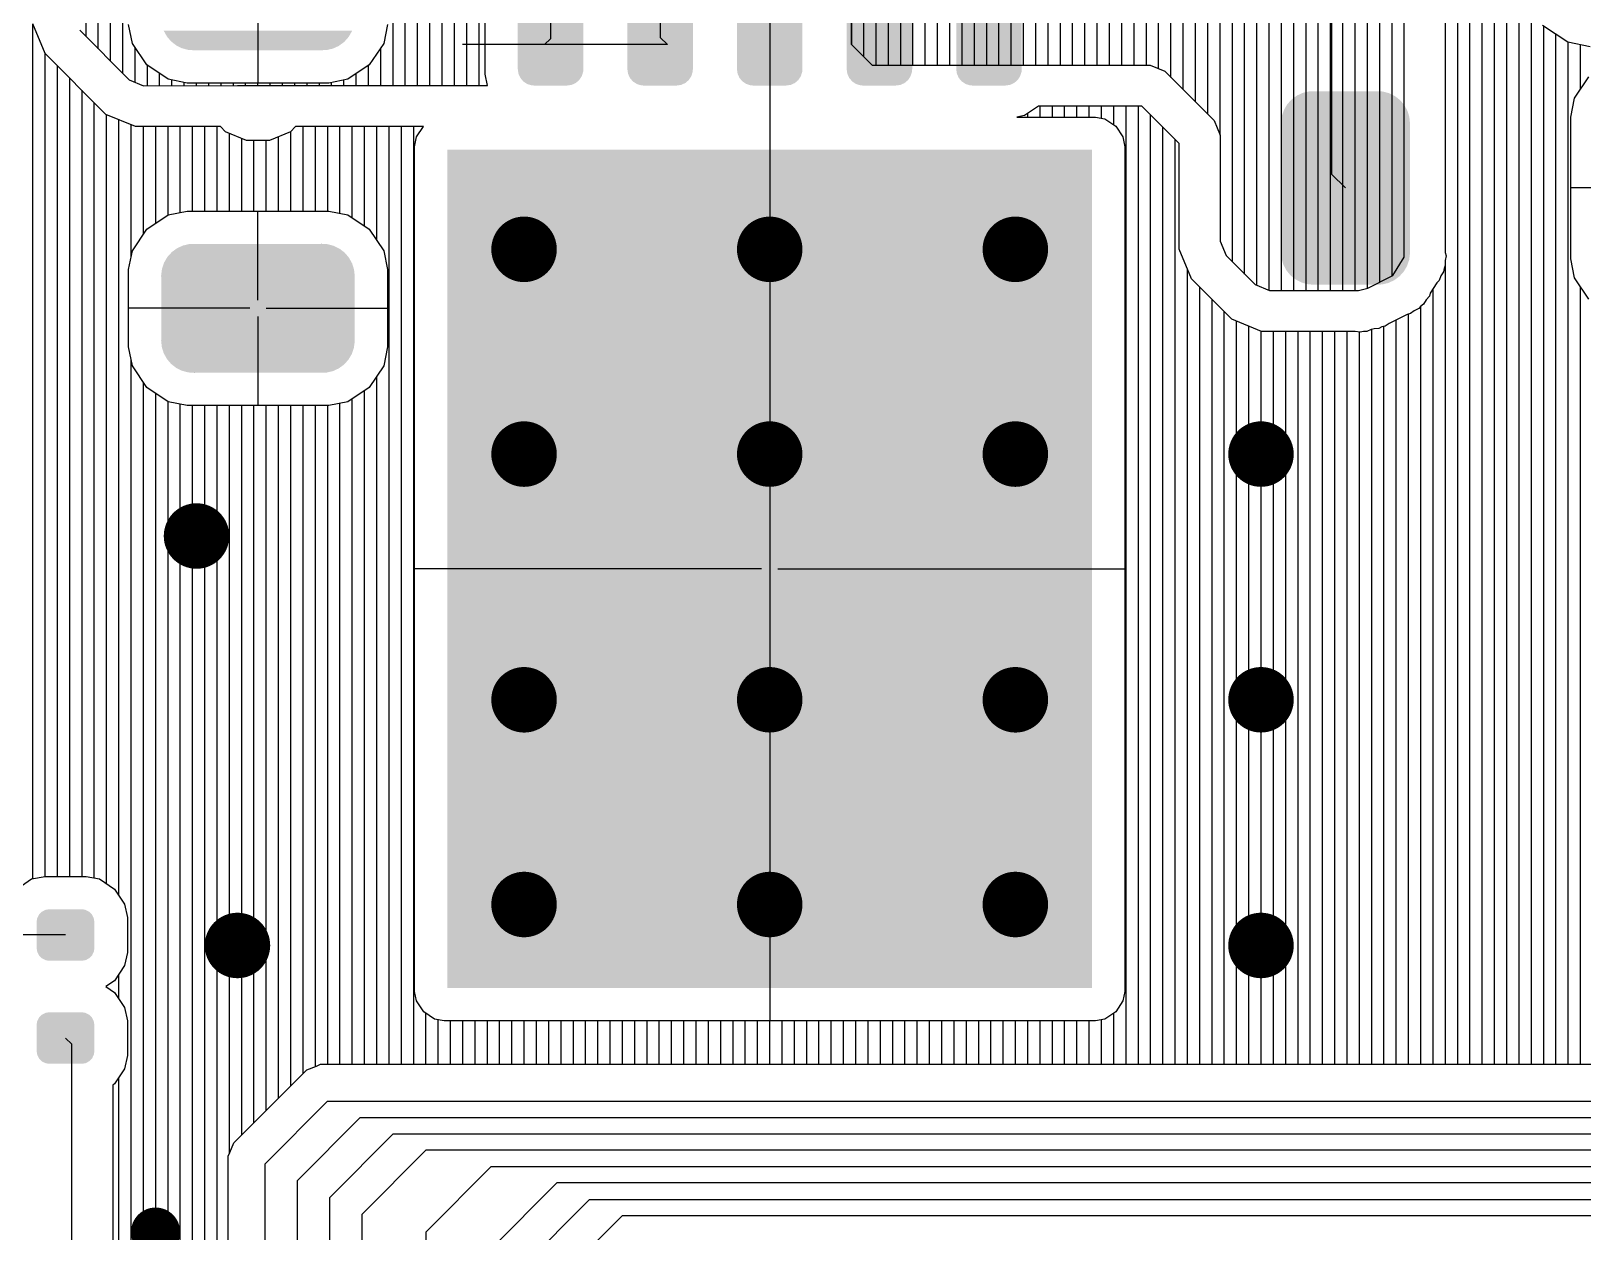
# Model space of a CAD drawing. Extents: x 295 to 953, y 10 to 290.
# Drawn here: x 553.73 to 593.44, y 152.82 to 183.55 of the extents above; entities that cross this region are included whole.
import ezdxf

# ---------------------------------------------------------------- set-up
doc = ezdxf.new("R2010")
doc.units = 0
doc.header["$LTSCALE"] = 5
doc.header["$MEASUREMENT"] = 0
doc.layers.get('0').update_dxf_attribs({"linetype": 'CONTINUOUS', "lineweight": 25})
doc.layers.add('DV-INT-A3_TOP', color=10, linetype='CONTINUOUS')

msp = doc.modelspace()

# ---------------------------------------------------------------- linework, layer by layer
for points, const_width in [([(565.924, 177.961, 1), (566.763, 177.961, 1)], 0.838), ([(572.211, 177.961, 1), (573.049, 177.961, 1)], 0.838), ([(578.497, 177.961, 1), (579.336, 177.961, 1)], 0.838), ([(565.924, 172.722, 1), (566.763, 172.722, 1)], 0.838), ([(572.211, 172.722, 1), (573.049, 172.722, 1)], 0.838), ([(578.497, 172.722, 1), (579.336, 172.722, 1)], 0.838), ([(584.784, 172.722, 1), (585.622, 172.722, 1)], 0.838), ([(557.542, 170.626, 1), (558.381, 170.626, 1)], 0.838), ([(565.924, 166.435, 1), (566.763, 166.435, 1)], 0.838), ([(572.211, 166.435, 1), (573.049, 166.435, 1)], 0.838), ([(578.497, 166.435, 1), (579.336, 166.435, 1)], 0.838), ([(584.784, 166.435, 1), (585.622, 166.435, 1)], 0.838), ([(565.924, 161.197, 1), (566.763, 161.197, 1)], 0.838), ([(572.211, 161.197, 1), (573.049, 161.197, 1)], 0.838), ([(578.497, 161.197, 1), (579.336, 161.197, 1)], 0.838), ([(558.59, 160.149, 1), (559.428, 160.149, 1)], 0.838), ([(584.784, 160.149, 1), (585.622, 160.149, 1)], 0.838), ([(556.599, 152.815, 1), (557.228, 152.815, 1)], 0.629)]:
    msp.add_lwpolyline(points, format="xyb", close=True, dxfattribs=dict(const_width=const_width))
for points in [[(566.184, 182.571), (566.184, 188.019), (567.861, 182.571), (567.861, 188.019)], [(568.988, 182.571), (568.988, 188.019), (570.664, 182.571), (570.664, 188.019)], [(571.792, 182.571), (571.792, 188.019), (573.468, 182.571), (573.468, 188.019)], [(574.6, 182.571), (574.6, 188.019), (576.276, 182.571), (576.276, 188.019)], [(577.403, 182.571), (577.403, 188.019), (579.08, 182.571), (579.08, 188.019)], [(557.135, 183.532), (557.122, 183.554), (561.934, 183.532), (561.942, 183.554)], [(557.203, 183.409), (557.135, 183.532), (561.861, 183.409), (561.934, 183.532)], [(557.219, 183.389), (557.203, 183.409), (561.849, 183.389), (561.861, 183.409)], [(557.31, 183.282), (557.219, 183.389), (561.753, 183.282), (561.849, 183.389)], [(557.331, 183.266), (557.31, 183.282), (561.738, 183.266), (561.753, 183.282)], [(557.441, 183.18), (557.331, 183.266), (561.621, 183.18), (561.738, 183.266)], [(557.467, 183.167), (557.441, 183.18), (561.604, 183.167), (561.621, 183.18)], [(557.59, 183.106), (557.467, 183.167), (561.471, 183.106), (561.604, 183.167)], [(557.621, 183.098), (557.59, 183.106), (561.453, 183.098), (561.471, 183.106)], [(557.751, 183.063), (557.621, 183.098), (561.306, 183.063), (561.453, 183.098)], [(557.81, 183.06), (557.751, 183.063), (561.292, 183.06), (561.306, 183.063)], [(557.893, 183.055), (557.81, 183.06), (561.126, 183.055), (561.292, 183.06)], [(557.917, 183.053), (557.893, 183.055), (557.917, 183.053), (557.941, 183.055)], [(566.193, 182.506), (566.184, 182.571), (567.856, 182.506), (567.861, 182.571)], [(566.201, 182.454), (566.193, 182.506), (567.84, 182.454), (567.856, 182.506)], [(566.228, 182.393), (566.201, 182.454), (567.821, 182.393), (567.84, 182.454)], [(566.25, 182.346), (566.228, 182.393), (567.79, 182.346), (567.821, 182.393)], [(566.294, 182.294), (566.25, 182.346), (567.756, 182.294), (567.79, 182.346)], [(568.997, 182.506), (568.988, 182.571), (570.659, 182.506), (570.664, 182.571)], [(569.005, 182.454), (568.997, 182.506), (570.643, 182.454), (570.659, 182.506)], [(569.032, 182.393), (569.005, 182.454), (570.625, 182.393), (570.643, 182.454)], [(569.053, 182.346), (569.032, 182.393), (570.594, 182.346), (570.625, 182.393)], [(569.098, 182.294), (569.053, 182.346), (570.56, 182.294), (570.594, 182.346)], [(571.801, 182.506), (571.792, 182.571), (573.463, 182.506), (573.468, 182.571)], [(571.808, 182.454), (571.801, 182.506), (573.447, 182.454), (573.463, 182.506)], [(571.836, 182.393), (571.808, 182.454), (573.428, 182.393), (573.447, 182.454)], [(571.857, 182.346), (571.836, 182.393), (573.398, 182.346), (573.428, 182.393)], [(571.902, 182.294), (571.857, 182.346), (573.364, 182.294), (573.398, 182.346)], [(574.609, 182.506), (574.6, 182.571), (576.271, 182.506), (576.276, 182.571)], [(574.616, 182.454), (574.609, 182.506), (576.255, 182.454), (576.271, 182.506)], [(574.644, 182.393), (574.616, 182.454), (576.236, 182.393), (576.255, 182.454)], [(574.665, 182.346), (574.644, 182.393), (576.206, 182.346), (576.236, 182.393)], [(574.71, 182.294), (574.665, 182.346), (576.172, 182.294), (576.206, 182.346)], [(577.413, 182.506), (577.403, 182.571), (579.075, 182.506), (579.08, 182.571)], [(577.42, 182.454), (577.413, 182.506), (579.059, 182.454), (579.075, 182.506)], [(577.448, 182.393), (577.42, 182.454), (579.04, 182.393), (579.059, 182.454)], [(577.469, 182.346), (577.448, 182.393), (579.01, 182.346), (579.04, 182.393)], [(577.513, 182.294), (577.469, 182.346), (578.975, 182.294), (579.01, 182.346)], [(566.326, 182.256), (566.294, 182.294), (567.712, 182.256), (567.756, 182.294)], [(566.386, 182.217), (566.326, 182.256), (567.666, 182.217), (567.712, 182.256)], [(566.425, 182.191), (566.386, 182.217), (567.609, 182.191), (567.666, 182.217)], [(566.5, 182.168), (566.425, 182.191), (567.559, 182.168), (567.609, 182.191)], [(566.538, 182.157), (566.5, 182.168), (567.477, 182.157), (567.559, 182.168)], [(566.603, 182.152), (566.538, 182.157), (567.441, 182.152), (567.477, 182.157)], [(569.13, 182.256), (569.098, 182.294), (570.516, 182.256), (570.56, 182.294)], [(569.19, 182.217), (569.13, 182.256), (570.47, 182.217), (570.516, 182.256)], [(569.229, 182.191), (569.19, 182.217), (570.413, 182.191), (570.47, 182.217)], [(569.304, 182.168), (569.229, 182.191), (570.362, 182.168), (570.413, 182.191)], [(569.342, 182.157), (569.304, 182.168), (570.281, 182.157), (570.362, 182.168)], [(569.407, 182.152), (569.342, 182.157), (570.245, 182.152), (570.281, 182.157)], [(571.934, 182.256), (571.902, 182.294), (573.319, 182.256), (573.364, 182.294)], [(571.994, 182.217), (571.934, 182.256), (573.274, 182.217), (573.319, 182.256)], [(572.033, 182.191), (571.994, 182.217), (573.217, 182.191), (573.274, 182.217)], [(572.108, 182.168), (572.033, 182.191), (573.166, 182.168), (573.217, 182.191)], [(572.146, 182.157), (572.108, 182.168), (573.084, 182.157), (573.166, 182.168)], [(572.211, 182.152), (572.146, 182.157), (573.049, 182.152), (573.084, 182.157)], [(574.742, 182.256), (574.71, 182.294), (576.127, 182.256), (576.172, 182.294)], [(574.802, 182.217), (574.742, 182.256), (576.082, 182.217), (576.127, 182.256)], [(574.841, 182.191), (574.802, 182.217), (576.025, 182.191), (576.082, 182.217)], [(574.916, 182.168), (574.841, 182.191), (575.974, 182.168), (576.025, 182.191)], [(574.954, 182.157), (574.916, 182.168), (575.892, 182.157), (575.974, 182.168)], [(575.019, 182.152), (574.954, 182.157), (575.857, 182.152), (575.892, 182.157)], [(577.546, 182.256), (577.513, 182.294), (578.931, 182.256), (578.975, 182.294)], [(577.605, 182.217), (577.546, 182.256), (578.886, 182.217), (578.931, 182.256)], [(577.645, 182.191), (577.605, 182.217), (578.829, 182.191), (578.886, 182.217)], [(577.72, 182.168), (577.645, 182.191), (578.778, 182.168), (578.829, 182.191)], [(577.758, 182.157), (577.72, 182.168), (578.696, 182.157), (578.778, 182.168)], [(577.823, 182.152), (577.758, 182.157), (578.661, 182.152), (578.696, 182.157)], [(586.12, 181.894), (586.253, 181.956), (588.606, 181.894), (588.483, 181.956)], [(586.253, 181.956), (586.271, 181.964), (588.483, 181.956), (588.452, 181.964)], [(586.271, 181.964), (586.418, 181.999), (588.452, 181.964), (588.322, 181.999)], [(586.418, 181.999), (586.433, 182.002), (588.322, 181.999), (588.263, 182.002)], [(586.433, 182.002), (586.599, 182.007), (588.263, 182.002), (588.18, 182.007)], [(588.132, 182.007), (588.156, 182.008), (588.18, 182.007), (588.156, 182.008)], [(585.736, 181.372), (585.783, 181.507), (588.993, 181.372), (588.951, 181.507)], [(585.783, 181.507), (585.79, 181.529), (588.951, 181.507), (588.938, 181.529)], [(585.79, 181.529), (585.863, 181.653), (588.938, 181.529), (588.87, 181.653)], [(585.863, 181.653), (585.875, 181.673), (588.87, 181.653), (588.854, 181.673)], [(585.875, 181.673), (585.971, 181.779), (588.854, 181.673), (588.763, 181.779)], [(585.971, 181.779), (585.986, 181.796), (588.763, 181.779), (588.741, 181.796)], [(585.986, 181.796), (586.103, 181.882), (588.741, 181.796), (588.632, 181.882)], [(586.103, 181.882), (586.12, 181.894), (588.632, 181.882), (588.606, 181.894)], [(585.714, 181.183), (585.715, 181.208), (589.017, 181.183), (589.014, 181.208)], [(585.716, 181.125), (585.714, 181.183), (589.015, 181.125), (589.017, 181.183)], [(585.715, 181.208), (585.733, 181.349), (589.014, 181.208), (589, 181.349)], [(585.716, 177.94), (585.716, 181.125), (589.015, 177.94), (589.015, 181.125)], [(585.733, 181.349), (585.736, 181.372), (589, 181.349), (588.993, 181.372)], [(564.38, 180.509), (580.88, 180.509), (564.38, 159.059), (580.88, 159.059)], [(557.328, 177.89), (557.445, 177.976), (561.735, 177.89), (561.625, 177.976)], [(557.445, 177.976), (557.462, 177.988), (561.625, 177.976), (561.6, 177.988)], [(557.462, 177.988), (557.595, 178.05), (561.6, 177.988), (561.476, 178.05)], [(557.595, 178.05), (557.613, 178.058), (561.476, 178.05), (561.445, 178.058)], [(557.613, 178.058), (557.76, 178.093), (561.445, 178.058), (561.316, 178.093)], [(557.76, 178.093), (557.775, 178.096), (561.316, 178.093), (561.256, 178.096)], [(557.775, 178.096), (557.941, 178.101), (561.256, 178.096), (561.173, 178.101)], [(561.126, 178.101), (561.15, 178.102), (561.173, 178.101), (561.15, 178.102)], [(585.714, 177.881), (585.716, 177.939), (589.017, 177.881), (589.015, 177.939)], [(585.716, 177.939), (585.716, 177.94), (589.015, 177.939), (589.015, 177.94)], [(557.078, 177.466), (557.125, 177.601), (561.986, 177.466), (561.944, 177.601)], [(557.125, 177.601), (557.132, 177.623), (561.944, 177.601), (561.932, 177.623)], [(557.132, 177.623), (557.205, 177.747), (561.932, 177.623), (561.863, 177.747)], [(557.205, 177.747), (557.217, 177.767), (561.863, 177.747), (561.847, 177.767)], [(557.217, 177.767), (557.313, 177.873), (561.847, 177.767), (561.756, 177.873)], [(557.313, 177.873), (557.328, 177.89), (561.756, 177.873), (561.735, 177.89)], [(585.717, 177.857), (585.714, 177.881), (589.016, 177.857), (589.017, 177.881)], [(585.731, 177.716), (585.717, 177.857), (588.998, 177.716), (589.016, 177.857)], [(585.738, 177.692), (585.731, 177.716), (588.995, 177.692), (588.998, 177.716)], [(585.78, 177.557), (585.738, 177.692), (588.948, 177.557), (588.995, 177.692)], [(585.793, 177.535), (585.78, 177.557), (588.941, 177.535), (588.948, 177.557)], [(585.861, 177.411), (585.793, 177.535), (588.868, 177.411), (588.941, 177.535)], [(557.056, 177.277), (557.057, 177.302), (562.01, 177.277), (562.008, 177.302)], [(557.058, 177.219), (557.056, 177.277), (562.008, 177.219), (562.01, 177.277)], [(557.057, 177.302), (557.075, 177.443), (562.008, 177.302), (561.993, 177.443)], [(557.058, 175.685), (557.058, 177.219), (562.008, 175.685), (562.008, 177.219)], [(557.075, 177.443), (557.078, 177.466), (561.993, 177.443), (561.986, 177.466)], [(585.877, 177.392), (585.861, 177.411), (588.856, 177.392), (588.868, 177.411)], [(585.968, 177.285), (585.877, 177.392), (588.76, 177.285), (588.856, 177.392)], [(585.99, 177.269), (585.968, 177.285), (588.745, 177.269), (588.76, 177.285)], [(586.099, 177.183), (585.99, 177.269), (588.628, 177.183), (588.745, 177.269)], [(586.125, 177.17), (586.099, 177.183), (588.611, 177.17), (588.628, 177.183)], [(586.248, 177.109), (586.125, 177.17), (588.478, 177.109), (588.611, 177.17)], [(586.279, 177.1), (586.248, 177.109), (588.46, 177.1), (588.478, 177.109)], [(586.409, 177.066), (586.279, 177.1), (588.313, 177.066), (588.46, 177.1)], [(586.468, 177.062), (586.409, 177.066), (588.298, 177.062), (588.313, 177.066)], [(586.551, 177.057), (586.468, 177.062), (588.132, 177.057), (588.298, 177.062)], [(586.575, 177.056), (586.551, 177.057), (586.575, 177.056), (586.599, 177.057)], [(557.056, 175.626), (557.058, 175.685), (562.01, 175.626), (562.008, 175.685)], [(557.059, 175.602), (557.056, 175.626), (562.01, 175.602), (562.01, 175.626)], [(557.073, 175.461), (557.059, 175.602), (561.991, 175.461), (562.01, 175.602)], [(557.08, 175.437), (557.073, 175.461), (561.988, 175.437), (561.991, 175.461)], [(557.122, 175.302), (557.08, 175.437), (561.942, 175.302), (561.988, 175.437)], [(557.135, 175.28), (557.122, 175.302), (561.934, 175.28), (561.942, 175.302)], [(557.203, 175.157), (557.135, 175.28), (561.861, 175.157), (561.934, 175.28)], [(557.219, 175.137), (557.203, 175.157), (561.849, 175.137), (561.861, 175.157)], [(557.31, 175.03), (557.219, 175.137), (561.753, 175.03), (561.849, 175.137)], [(557.331, 175.014), (557.31, 175.03), (561.738, 175.014), (561.753, 175.03)], [(557.441, 174.928), (557.331, 175.014), (561.621, 174.928), (561.738, 175.014)], [(557.467, 174.915), (557.441, 174.928), (561.604, 174.915), (561.621, 174.928)], [(557.59, 174.854), (557.467, 174.915), (561.471, 174.854), (561.604, 174.915)], [(557.621, 174.846), (557.59, 174.854), (561.453, 174.846), (561.471, 174.854)], [(557.751, 174.811), (557.621, 174.846), (561.306, 174.811), (561.453, 174.846)], [(557.81, 174.808), (557.751, 174.811), (561.292, 174.808), (561.306, 174.811)], [(557.893, 174.803), (557.81, 174.808), (561.126, 174.803), (561.292, 174.808)], [(557.917, 174.801), (557.893, 174.803), (557.917, 174.801), (557.941, 174.803)], [(553.882, 160.841), (553.887, 160.851), (555.333, 160.841), (555.332, 160.851)], [(553.887, 160.851), (553.927, 160.935), (555.332, 160.851), (555.288, 160.935)], [(553.927, 160.935), (553.936, 160.944), (555.288, 160.935), (555.283, 160.944)], [(553.936, 160.944), (554, 161.011), (555.283, 160.944), (555.215, 161.011)], [(554, 161.011), (554.012, 161.017), (555.215, 161.011), (555.208, 161.017)], [(554.012, 161.017), (554.093, 161.06), (555.208, 161.017), (555.121, 161.06)], [(554.093, 161.06), (554.113, 161.063), (555.121, 161.06), (555.114, 161.063)], [(554.113, 161.063), (554.196, 161.077), (555.114, 161.063), (555.021, 161.077)], [(553.867, 160.086), (553.867, 160.748), (555.35, 160.086), (555.35, 160.748)], [(553.869, 160.748), (553.882, 160.841), (555.348, 160.748), (555.333, 160.841)], [(553.884, 159.993), (553.869, 160.086), (555.335, 159.993), (555.348, 160.086)], [(553.886, 159.983), (553.884, 159.993), (555.33, 159.983), (555.335, 159.993)], [(553.929, 159.899), (553.886, 159.983), (555.29, 159.899), (555.33, 159.983)], [(553.934, 159.89), (553.929, 159.899), (555.281, 159.89), (555.29, 159.899)], [(554.002, 159.823), (553.934, 159.89), (555.217, 159.823), (555.281, 159.89)], [(554.009, 159.817), (554.002, 159.823), (555.205, 159.817), (555.217, 159.823)], [(554.096, 159.774), (554.009, 159.817), (555.125, 159.774), (555.205, 159.817)], [(554.103, 159.771), (554.096, 159.774), (555.105, 159.771), (555.125, 159.774)], [(554.196, 159.757), (554.103, 159.771), (555.021, 159.757), (555.105, 159.771)], [(553.867, 157.45), (553.867, 158.112), (555.35, 157.45), (555.35, 158.112)], [(553.869, 158.112), (553.882, 158.205), (555.348, 158.112), (555.333, 158.205)], [(553.882, 158.205), (553.887, 158.215), (555.333, 158.205), (555.332, 158.215)], [(553.887, 158.215), (553.927, 158.299), (555.332, 158.215), (555.288, 158.299)], [(553.927, 158.299), (553.936, 158.308), (555.288, 158.299), (555.283, 158.308)], [(553.936, 158.308), (554, 158.375), (555.283, 158.308), (555.215, 158.375)], [(554, 158.375), (554.012, 158.381), (555.215, 158.375), (555.208, 158.381)], [(554.012, 158.381), (554.093, 158.424), (555.208, 158.381), (555.121, 158.424)], [(554.093, 158.424), (554.113, 158.427), (555.121, 158.424), (555.114, 158.427)], [(554.113, 158.427), (554.196, 158.441), (555.114, 158.427), (555.021, 158.441)], [(553.884, 157.357), (553.869, 157.45), (555.335, 157.357), (555.348, 157.45)], [(553.886, 157.346), (553.884, 157.357), (555.33, 157.346), (555.335, 157.357)], [(553.929, 157.263), (553.886, 157.346), (555.29, 157.263), (555.33, 157.346)], [(553.934, 157.254), (553.929, 157.263), (555.281, 157.254), (555.29, 157.263)], [(554.002, 157.187), (553.934, 157.254), (555.217, 157.187), (555.281, 157.254)], [(554.009, 157.181), (554.002, 157.187), (555.205, 157.181), (555.217, 157.187)], [(554.096, 157.138), (554.009, 157.181), (555.125, 157.138), (555.205, 157.181)], [(554.103, 157.135), (554.096, 157.138), (555.105, 157.135), (555.125, 157.138)], [(554.196, 157.121), (554.103, 157.135), (555.021, 157.121), (555.105, 157.135)]]:
    msp.add_solid(points)
at = {"layer": 'DV-INT-A3_TOP', "color": 7}
for p, q in [((590.236, 157.11), (590.236, 197.553)), ((590.551, 157.11), (590.551, 197.553)), ((590.865, 157.11), (590.865, 197.553)), ((591.179, 157.11), (591.179, 197.553)), ((591.494, 157.11), (591.494, 197.553)), ((591.808, 157.11), (591.808, 197.553)), ((562.991, 182.152), (562.991, 196.82)), ((563.305, 182.152), (563.305, 196.82)), ((563.619, 182.152), (563.619, 196.82)), ((563.934, 182.152), (563.934, 196.82)), ((564.248, 182.152), (564.248, 196.82)), ((564.562, 182.152), (564.562, 196.82)), ((564.877, 182.152), (564.877, 196.82)), ((565.191, 182.152), (565.191, 196.82)), ((576.297, 182.675), (576.297, 196.728)), ((576.611, 182.675), (576.611, 196.82)), ((576.926, 182.675), (576.926, 196.82)), ((577.24, 182.675), (577.24, 196.82)), ((577.554, 182.675), (577.554, 196.82)), ((577.869, 182.675), (577.869, 196.82)), ((578.183, 182.675), (578.183, 196.82)), ((578.497, 182.675), (578.497, 196.82)), ((578.812, 182.675), (578.812, 196.82)), ((579.126, 182.675), (579.126, 196.82)), ((579.44, 182.675), (579.44, 196.82)), ((579.755, 182.675), (579.755, 196.82)), ((580.069, 182.675), (580.069, 196.82)), ((580.383, 182.675), (580.383, 196.82)), ((580.698, 182.675), (580.698, 196.82)), ((581.012, 182.675), (581.012, 196.82)), ((581.326, 182.675), (581.326, 196.82)), ((581.641, 182.675), (581.641, 196.82)), ((581.955, 182.675), (581.955, 196.82)), ((582.269, 182.675), (582.269, 196.82)), ((582.584, 182.583), (582.584, 196.82)), ((582.898, 182.361), (582.898, 196.82)), ((583.212, 182.047), (583.212, 196.82)), ((583.527, 181.732), (583.527, 196.82)), ((583.841, 181.418), (583.841, 196.82)), ((584.155, 180.886), (584.155, 196.82)), ((584.47, 177.642), (584.47, 196.82)), ((584.784, 177.328), (584.784, 196.82)), ((585.098, 177.043), (585.098, 196.82)), ((585.412, 176.913), (585.412, 196.82)), ((585.727, 176.909), (585.727, 196.82)), ((586.041, 176.909), (586.041, 196.82)), ((586.355, 176.909), (586.355, 196.82)), ((586.67, 176.909), (586.67, 196.82)), ((586.984, 176.909), (586.984, 196.82)), ((587.298, 176.909), (587.298, 196.82)), ((587.613, 176.909), (587.613, 196.816)), ((587.927, 176.963), (587.927, 196.686)), ((556.075, 182.462), (556.075, 196.506)), ((575.983, 182.675), (575.983, 196.506)), ((588.241, 177.118), (588.241, 196.401)), ((555.447, 183.09), (555.447, 195.877)), ((555.761, 182.776), (555.761, 196.191)), ((575.354, 182.675), (575.354, 195.877)), ((575.668, 182.675), (575.668, 196.191)), ((588.556, 177.277), (588.556, 196.087)), ((555.133, 183.405), (555.133, 195.563)), ((575.04, 182.885), (575.04, 195.563)), ((588.87, 177.759), (588.87, 195.554)), ((574.725, 183.199), (574.725, 195.031)), ((574.725, 195.031), (574.725, 183.199)), ((587.009, 190.01), (587.009, 179.888)), ((565.346, 182.445), (565.346, 188.141)), ((567.022, 185.295), (567.022, 183.35)), ((569.826, 185.295), (569.826, 183.384)), ((572.63, 185.295), (572.63, 177.961)), ((559.533, 184.075), (559.533, 182.214)), ((589.918, 184.276), (589.918, 177.881)), ((589.922, 177.881), (589.922, 184.276)), ((592.122, 157.11), (592.122, 184.121)), ((554.085, 182.973), (553.77, 183.732)), ((553.775, 161.855), (553.775, 183.732)), ((554.973, 183.568), (556.239, 182.302)), ((556.319, 183.229), (556.222, 183.715)), ((562.848, 183.715), (562.752, 183.229)), ((593.053, 183.262), (592.407, 183.69)), ((592.437, 157.11), (592.437, 183.673)), ((556.687, 182.68), (556.319, 183.229)), ((556.39, 182.24), (556.39, 183.12)), ((562.752, 183.229), (562.383, 182.68)), ((562.676, 182.152), (562.676, 183.12)), ((566.867, 183.199), (564.772, 183.199)), ((567.022, 183.35), (566.867, 183.199)), ((570.011, 183.199), (566.867, 183.199)), ((569.826, 183.384), (570.011, 183.199)), ((574.725, 183.199), (575.249, 182.675)), ((592.751, 157.11), (592.751, 183.463)), ((593.623, 183.145), (593.053, 183.262)), ((593.065, 157.11), (593.065, 183.258)), ((593.38, 182.059), (593.38, 183.195)), ((555.644, 181.414), (554.085, 182.973)), ((554.089, 161.917), (554.089, 182.973)), ((554.403, 161.917), (554.403, 182.659)), ((554.718, 161.917), (554.718, 182.344)), ((556.239, 182.302), (556.608, 182.147)), ((557.236, 182.311), (556.687, 182.68)), ((556.704, 182.147), (556.704, 182.667)), ((557.018, 182.147), (557.018, 182.453)), ((557.723, 182.214), (557.236, 182.311)), ((561.834, 182.311), (561.348, 182.214)), ((562.383, 182.68), (561.834, 182.311)), ((562.048, 182.152), (562.048, 182.453)), ((562.362, 182.152), (562.362, 182.667)), ((565.405, 182.152), (565.346, 182.445)), ((575.249, 182.675), (582.37, 182.675)), ((582.37, 182.675), (582.739, 182.52)), ((582.739, 182.52), (584.004, 181.255)), ((593.225, 181.829), (593.593, 182.378)), ((555.032, 161.917), (555.032, 182.03)), ((556.608, 182.147), (559.009, 182.152)), ((557.333, 182.147), (557.333, 182.29)), ((557.647, 182.147), (557.647, 182.227)), ((561.348, 182.214), (557.723, 182.214)), ((557.961, 182.147), (557.961, 182.214)), ((558.276, 182.147), (558.276, 182.214)), ((558.59, 182.147), (558.59, 182.214)), ((558.904, 182.147), (558.904, 182.214)), ((559.009, 182.152), (565.405, 182.152)), ((559.219, 182.152), (559.219, 182.214)), ((559.533, 182.152), (559.533, 182.214)), ((559.847, 182.152), (559.847, 182.214)), ((560.162, 182.152), (560.162, 182.214)), ((560.476, 182.152), (560.476, 182.214)), ((560.79, 182.152), (560.79, 182.214)), ((561.105, 182.152), (561.105, 182.214)), ((561.419, 182.152), (561.419, 182.227)), ((561.733, 182.152), (561.733, 182.29)), ((555.346, 161.876), (555.346, 181.716)), ((579.512, 181.628), (579.151, 181.385)), ((582.152, 181.628), (579.512, 181.628)), ((579.549, 181.347), (579.549, 181.628)), ((579.864, 181.347), (579.864, 181.628)), ((580.178, 181.347), (580.178, 181.628)), ((580.492, 181.347), (580.492, 181.628)), ((580.807, 181.347), (580.807, 181.628)), ((581.121, 181.313), (581.121, 181.628)), ((581.435, 181.146), (581.435, 181.628)), ((581.75, 157.11), (581.75, 181.628)), ((582.064, 157.11), (582.064, 181.628)), ((583.107, 180.668), (582.152, 181.628)), ((593.128, 181.343), (593.225, 181.829)), ((556.402, 181.1), (555.644, 181.414)), ((555.661, 161.729), (555.661, 181.41)), ((555.975, 161.431), (555.975, 181.28)), ((556.289, 177.768), (556.289, 181.15)), ((579.151, 181.385), (578.958, 181.347)), ((578.958, 181.347), (580.966, 181.347)), ((579.235, 181.347), (579.235, 181.439)), ((580.966, 181.347), (581.209, 181.297)), ((581.209, 181.297), (581.486, 181.112)), ((581.486, 181.112), (581.67, 180.836)), ((582.378, 157.11), (582.378, 181.401)), ((584.004, 181.255), (584.155, 180.886)), ((593.128, 177.717), (593.128, 181.343)), ((558.573, 181.1), (556.402, 181.1)), ((556.604, 178.35), (556.604, 181.1)), ((556.918, 178.631), (556.918, 181.1)), ((557.232, 178.841), (557.232, 181.1)), ((557.547, 178.908), (557.547, 181.1)), ((557.861, 178.941), (557.861, 181.1)), ((558.175, 178.941), (558.175, 181.1)), ((558.49, 178.941), (558.49, 181.1)), ((558.703, 180.97), (558.573, 181.1)), ((559.244, 180.748), (558.703, 180.97)), ((558.804, 178.941), (558.804, 180.932)), ((559.118, 178.941), (559.118, 180.802)), ((559.826, 180.748), (559.244, 180.748)), ((559.432, 178.941), (559.432, 180.748)), ((559.747, 178.941), (559.747, 180.748)), ((560.367, 180.97), (559.826, 180.748)), ((560.061, 178.941), (560.061, 180.844)), ((560.497, 181.1), (560.367, 180.97)), ((560.375, 178.941), (560.375, 180.978)), ((563.77, 181.1), (560.497, 181.1)), ((560.69, 178.941), (560.69, 181.1)), ((561.004, 178.941), (561.004, 181.1)), ((561.318, 178.941), (561.318, 181.1)), ((561.633, 178.887), (561.633, 181.1)), ((561.947, 178.769), (561.947, 181.1)), ((562.261, 178.56), (562.261, 181.1)), ((562.576, 178.195), (562.576, 181.1)), ((562.89, 157.11), (562.89, 181.1)), ((563.204, 157.11), (563.204, 181.1)), ((563.519, 157.11), (563.519, 181.1)), ((563.544, 180.588), (563.594, 180.836)), ((563.594, 180.836), (563.77, 181.1)), ((581.67, 180.836), (581.72, 180.588)), ((582.693, 157.11), (582.693, 181.087)), ((583.007, 157.11), (583.007, 180.773)), ((584.155, 180.886), (584.155, 178.174)), ((563.544, 158.975), (563.544, 180.588)), ((581.72, 180.588), (581.72, 158.975)), ((583.107, 177.969), (583.107, 180.668)), ((587.009, 179.888), (587.366, 179.532)), ((595.408, 179.532), (593.128, 179.532)), ((556.687, 178.476), (557.236, 178.845)), ((557.236, 178.845), (557.723, 178.941)), ((557.723, 178.941), (561.348, 178.941)), ((559.533, 176.661), (559.533, 178.941)), ((561.348, 178.941), (561.834, 178.845)), ((561.834, 178.845), (562.383, 178.476)), ((556.319, 177.927), (556.687, 178.476)), ((562.383, 178.476), (562.752, 177.927)), ((572.63, 177.961), (572.63, 175.865)), ((583.422, 177.21), (583.107, 177.969)), ((584.155, 178.174), (584.31, 177.806)), ((556.222, 177.441), (556.319, 177.927)), ((562.752, 177.927), (562.848, 177.441)), ((584.31, 177.806), (585.052, 177.064)), ((588.581, 177.29), (588.87, 177.759)), ((589.918, 177.55), (589.888, 177.47)), ((589.918, 177.881), (589.939, 177.797)), ((589.939, 177.797), (589.918, 177.676)), ((589.918, 177.676), (589.918, 177.55)), ((589.922, 157.11), (589.922, 177.676)), ((593.225, 177.231), (593.128, 177.717)), ((556.222, 175.463), (556.222, 177.441)), ((562.848, 177.441), (562.848, 175.463)), ((583.321, 157.11), (583.321, 177.462)), ((584.457, 176.175), (583.422, 177.21)), ((587.935, 176.967), (588.581, 177.29)), ((589.759, 177.164), (589.7, 177.106)), ((589.809, 177.282), (589.759, 177.164)), ((589.872, 177.386), (589.809, 177.282)), ((589.888, 177.47), (589.872, 177.386)), ((593.593, 176.682), (593.225, 177.231)), ((583.636, 157.11), (583.636, 177.001)), ((585.052, 177.064), (585.421, 176.909)), ((585.421, 176.909), (587.701, 176.909)), ((587.701, 176.909), (587.935, 176.967)), ((589.511, 176.762), (589.432, 176.666)), ((589.536, 176.842), (589.511, 176.762)), ((589.7, 177.106), (589.536, 176.842)), ((589.608, 157.11), (589.608, 176.951)), ((593.38, 157.11), (593.38, 177.001)), ((559.324, 176.452), (556.222, 176.452)), ((559.743, 176.452), (562.848, 176.452)), ((583.95, 157.11), (583.95, 176.687)), ((584.264, 157.11), (584.264, 176.372)), ((589.126, 176.389), (589.025, 176.318)), ((589.239, 176.448), (589.126, 176.389)), ((589.293, 176.51), (589.239, 176.448)), ((589.365, 176.561), (589.293, 176.51)), ((589.293, 157.11), (589.293, 176.506)), ((589.432, 176.666), (589.365, 176.561)), ((559.533, 176.242), (559.533, 173.967)), ((585.216, 175.861), (584.457, 176.175)), ((584.578, 157.11), (584.578, 176.125)), ((584.893, 157.11), (584.893, 175.995)), ((588.296, 175.974), (588.216, 175.936)), ((588.38, 175.995), (588.296, 175.974)), ((588.35, 157.11), (588.35, 175.987)), ((588.48, 176.066), (588.38, 175.995)), ((588.941, 176.297), (588.48, 176.066)), ((588.665, 157.11), (588.665, 176.158)), ((589.025, 176.318), (588.941, 176.297)), ((588.979, 157.11), (588.979, 176.305)), ((572.63, 175.865), (572.63, 172.722)), ((585.207, 157.11), (585.207, 175.865)), ((587.617, 175.861), (585.216, 175.861)), ((585.521, 157.11), (585.521, 175.861)), ((585.836, 157.11), (585.836, 175.861)), ((586.15, 157.11), (586.15, 175.861)), ((586.464, 157.11), (586.464, 175.861)), ((586.779, 157.11), (586.779, 175.861)), ((587.093, 157.11), (587.093, 175.861)), ((587.407, 157.11), (587.407, 175.861)), ((587.739, 175.844), (587.617, 175.861)), ((587.722, 157.11), (587.722, 175.848)), ((587.822, 175.861), (587.739, 175.844)), ((587.91, 175.861), (587.822, 175.861)), ((588.023, 175.911), (587.91, 175.861)), ((588.095, 175.928), (588.023, 175.911)), ((588.036, 157.11), (588.036, 175.911)), ((588.216, 175.936), (588.095, 175.928)), ((556.319, 174.981), (556.222, 175.463)), ((562.848, 175.463), (562.752, 174.981)), ((556.289, 149.68), (556.289, 175.136)), ((556.687, 174.428), (556.319, 174.981)), ((562.752, 174.981), (562.383, 174.428)), ((556.604, 149.68), (556.604, 174.553)), ((557.236, 174.063), (556.687, 174.428)), ((562.383, 174.428), (561.834, 174.063)), ((562.576, 157.11), (562.576, 174.713)), ((556.918, 149.65), (556.918, 174.277)), ((557.232, 149.68), (557.232, 174.067)), ((557.723, 173.967), (557.236, 174.063)), ((557.547, 149.659), (557.547, 174)), ((561.348, 173.967), (557.723, 173.967)), ((557.861, 149.676), (557.861, 173.967)), ((558.175, 149.68), (558.175, 173.967)), ((558.49, 149.638), (558.49, 173.967)), ((558.804, 154.818), (558.804, 173.967)), ((559.118, 155.3), (559.118, 173.967)), ((559.432, 155.614), (559.432, 173.967)), ((559.747, 155.928), (559.747, 173.967)), ((560.061, 156.243), (560.061, 173.967)), ((560.375, 156.557), (560.375, 173.967)), ((560.69, 156.871), (560.69, 173.967)), ((561.004, 157.056), (561.004, 173.967)), ((561.318, 157.11), (561.318, 173.967)), ((561.834, 174.063), (561.348, 173.967)), ((561.633, 157.11), (561.633, 174.021)), ((561.947, 157.11), (561.947, 174.134)), ((562.261, 157.11), (562.261, 174.344)), ((572.63, 172.722), (572.63, 169.784)), ((572.42, 169.784), (563.544, 169.784)), ((572.63, 169.784), (572.63, 166.435)), ((572.839, 169.784), (581.72, 169.784)), ((572.63, 169.574), (572.63, 158.221)), ((572.63, 166.435), (572.63, 162.244)), ((572.63, 162.244), (572.63, 161.197)), ((553.481, 161.674), (553.741, 161.85)), ((553.741, 161.85), (554.085, 161.917)), ((554.085, 161.917), (555.137, 161.917)), ((555.137, 161.917), (555.48, 161.85)), ((555.48, 161.85), (555.866, 161.591)), ((555.866, 161.591), (556.122, 161.205)), ((556.122, 161.205), (556.193, 160.865)), ((556.193, 160.865), (556.193, 159.973)), ((554.609, 160.417), (550.778, 160.417)), ((556.193, 159.973), (556.122, 159.633)), ((556.122, 159.633), (555.866, 159.248)), ((555.975, 158.791), (555.975, 159.407)), ((555.866, 159.248), (555.644, 159.101)), ((555.644, 159.101), (555.866, 158.95)), ((555.661, 159.088), (555.661, 159.109)), ((555.866, 158.95), (556.122, 158.565)), ((563.594, 158.732), (563.544, 158.975)), ((581.72, 158.975), (581.67, 158.732)), ((556.122, 158.565), (556.193, 158.225)), ((563.779, 158.451), (563.594, 158.732)), ((581.67, 158.732), (581.486, 158.451)), ((556.193, 158.225), (556.193, 157.332)), ((564.055, 158.267), (563.779, 158.451)), ((563.833, 157.11), (563.833, 158.418)), ((564.298, 158.221), (564.055, 158.267)), ((564.147, 157.11), (564.147, 158.25)), ((580.966, 158.221), (564.298, 158.221)), ((564.462, 157.11), (564.462, 158.221)), ((564.776, 157.11), (564.776, 158.221)), ((565.09, 157.11), (565.09, 158.221)), ((565.405, 157.11), (565.405, 158.221)), ((565.719, 157.11), (565.719, 158.221)), ((566.033, 157.11), (566.033, 158.221)), ((566.348, 157.11), (566.348, 158.221)), ((566.662, 157.11), (566.662, 158.221)), ((566.976, 157.11), (566.976, 158.221)), ((567.291, 157.11), (567.291, 158.221)), ((567.605, 157.11), (567.605, 158.221)), ((567.919, 157.11), (567.919, 158.221)), ((568.234, 157.11), (568.234, 158.221)), ((568.548, 157.11), (568.548, 158.221)), ((568.862, 157.11), (568.862, 158.221)), ((569.177, 157.11), (569.177, 158.221)), ((569.491, 157.11), (569.491, 158.221)), ((569.805, 157.11), (569.805, 158.221)), ((570.12, 157.11), (570.12, 158.221)), ((570.434, 157.11), (570.434, 158.221)), ((570.748, 157.11), (570.748, 158.221)), ((571.063, 157.11), (571.063, 158.221)), ((571.377, 157.11), (571.377, 158.221)), ((571.691, 157.11), (571.691, 158.221)), ((572.005, 157.11), (572.005, 158.221)), ((572.32, 157.11), (572.32, 158.221)), ((572.634, 157.11), (572.634, 158.221)), ((572.948, 157.11), (572.948, 158.221)), ((573.263, 157.11), (573.263, 158.221)), ((573.577, 157.11), (573.577, 158.221)), ((573.891, 157.11), (573.891, 158.221)), ((574.206, 157.11), (574.206, 158.221)), ((574.52, 157.11), (574.52, 158.221)), ((574.834, 157.11), (574.834, 158.221)), ((575.149, 157.11), (575.149, 158.221)), ((575.463, 157.11), (575.463, 158.221)), ((575.777, 157.11), (575.777, 158.221)), ((576.092, 157.11), (576.092, 158.221)), ((576.406, 157.11), (576.406, 158.221)), ((576.72, 157.11), (576.72, 158.221)), ((577.035, 157.11), (577.035, 158.221)), ((577.349, 157.11), (577.349, 158.221)), ((577.663, 157.11), (577.663, 158.221)), ((577.978, 157.11), (577.978, 158.221)), ((578.292, 157.11), (578.292, 158.221)), ((578.606, 157.11), (578.606, 158.221)), ((578.921, 157.11), (578.921, 158.221)), ((579.235, 157.11), (579.235, 158.221)), ((579.549, 157.11), (579.549, 158.221)), ((579.864, 157.11), (579.864, 158.221)), ((580.178, 157.11), (580.178, 158.221)), ((580.492, 157.11), (580.492, 158.221)), ((580.807, 157.11), (580.807, 158.221)), ((581.209, 158.267), (580.966, 158.221)), ((581.121, 157.11), (581.121, 158.25)), ((581.486, 158.451), (581.209, 158.267)), ((581.435, 157.11), (581.435, 158.418)), ((554.768, 157.622), (554.609, 157.781)), ((554.768, 147.584), (554.768, 157.622)), ((556.193, 157.332), (556.122, 156.993)), ((556.122, 156.993), (555.866, 156.607)), ((558.917, 155.099), (560.782, 156.964)), ((560.782, 156.964), (561.029, 157.064)), ((561.029, 157.064), (561.13, 157.11)), ((561.13, 157.11), (597.805, 157.11)), ((555.866, 156.607), (555.816, 156.574)), ((555.816, 156.574), (555.816, 149.671)), ((555.975, 149.642), (555.975, 156.767)), ((559.717, 154.566), (561.314, 156.167)), ((561.314, 156.167), (598.195, 156.167)), ((560.543, 154.135), (562.152, 155.748)), ((562.152, 155.748), (598.614, 155.748)), ((561.369, 153.703), (562.991, 155.329)), ((562.991, 155.329), (599.033, 155.329)), ((558.816, 154.856), (558.917, 155.099)), ((563.829, 154.91), (562.19, 153.267)), ((599.452, 154.91), (563.829, 154.91)), ((558.775, 154.755), (558.816, 154.856)), ((558.775, 149.68), (558.775, 154.755)), ((559.717, 147.584), (559.717, 154.566)), ((560.543, 147.584), (560.543, 154.135)), ((563.841, 152.823), (565.505, 154.491)), ((565.505, 154.491), (599.871, 154.491)), ((561.369, 147.584), (561.369, 153.703)), ((567.182, 154.072), (565.493, 152.379)), ((600.291, 154.072), (567.182, 154.072)), ((566.314, 151.943), (568.02, 153.653)), ((568.02, 153.653), (600.71, 153.653)), ((562.19, 153.267), (562.19, 147.584)), ((568.858, 153.234), (567.14, 151.511)), ((604.482, 153.234), (568.858, 153.234)), ((563.841, 147.584), (563.841, 152.823))]:
    msp.add_line(p, q, dxfattribs=at)

doc.saveas('drawing.dxf')
